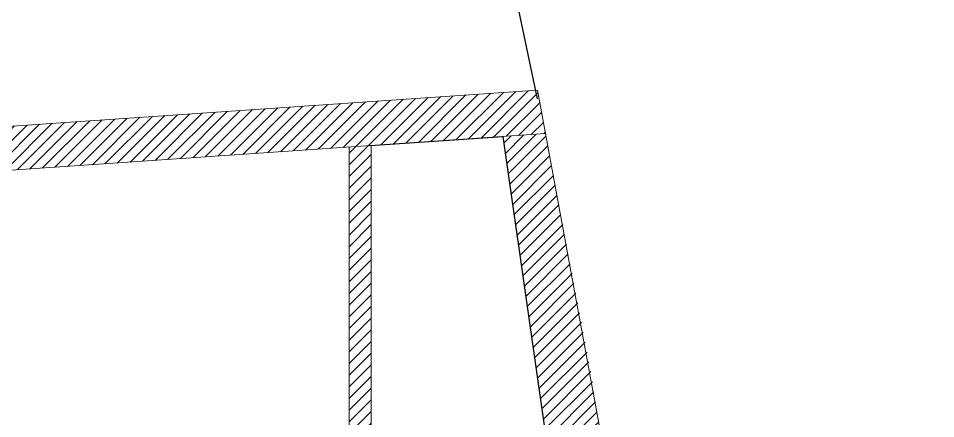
# Model space of a CAD drawing. Header units: inches. Extents: x 109699 to 44449955, y -10987 to 15824140.
# Drawn here: x 191432.7 to 191641.1, y -2953.4 to -2862.6 of the extents above; entities that cross this region are included whole.
import ezdxf

# ---------------------------------------------------------------- set-up
doc = ezdxf.new("R2010")
doc.units = ezdxf.units.IN
doc.header["$LTSCALE"] = 5
doc.header["$MEASUREMENT"] = 0
for name, color, linetype, lineweight in [('Ground foor outer wall', 7, 'Continuous', 25), ('HATCH2', 253, 'Continuous', 15), ('Road (Pucca)', 202, 'Continuous', 25), ('WALL-1', 8, 'Continuous', 9)]:
    doc.layers.add(name, color=color, linetype=linetype, lineweight=lineweight)
pattern_1 = [(44.99999999999996, (139084.0799843164, 2531389.256548782), (-1.325825214724776, 1.325825214724777), [])]

msp = doc.modelspace()

# ---------------------------------------------------------------- hatches: boundary and pattern name
at = {"layer": 'HATCH2'}
h = msp.add_hatch(dxfattribs=at)
h.set_pattern_fill('ANSI31', color=256, scale=15, angle=-2.544443745170813e-14)
h.set_pattern_definition(pattern_1)
h.paths.add_polyline_path([(190817.028257582, -4033.998222063577), (190818.5863287171, -3989.048147490996), (190820.9747602537, -3920.142323323342), (190822.2052560211, -3884.642739730238), (190823.088813708, -3809.392474890969), (190823.4360720197, -3777.176152471735), (190818.5953272872, -3709.185979278574), (190814.264213125, -3643.012969452238), (190810.3593558146, -3581.955578525367), (190807.1160467075, -3523.69301662436), (190804.8132622727, -3482.325969495161), (190803.4600796121, -3458.017497522573), (190801.789371696, -3374.128587594072), (190800.6415498269, -3316.494620303905), (190796.1620078986, -3233.822061959936), (190795.1745403516, -3215.597772578525), (190793.2261424183, -3151.882248699016), (190791.6075639819, -3096.940058413244), (190790.0410872912, -3047.613484918422), (190789.2171848321, -3021.669731369524), (190787.3821215238, -2963.885670056849), (190786.3450935815, -2931.230836877416), (191076.3229717242, -2911.344918285778), (191190.285713762, -2903.529653806987), (191396.5048870782, -2889.387686430759), (191550.6197079707, -2878.818898212447), (191552.4424606996, -2888.717385327725), (191503.3082556855, -2892.086879605244), (191425.5169438441, -2897.42160273744), (191327.5833968483, -2904.137627268026), (191204.5430462347, -2912.575410217329), (190971.5705656684, -2928.552048891599), (190796.6460197188, -2940.547913206557), (190800.2907929712, -3055.317687166671), (190803.4911741922, -3161.011579910575), (190805.2738919017, -3217.160641200191), (190807.7668840232, -3263.17026448604), (190810.6361601877, -3316.124429201989), (190813.4545427286, -3457.639913051205), (190820.3416028631, -3581.358545522953), (190832.878660009, -3768.991541889778), (190832.5787034738, -3856.771011519993), (190828.700993001, -3985.913362607176), (190827.0112658684, -4034.661689242164)])
h = msp.add_hatch(dxfattribs=at)
h.set_pattern_fill('ANSI31', color=256, scale=15, angle=-2.544443745170813e-14)
h.set_pattern_definition([(44.99999999999996, (174967.8919690646, 2531137.985496358), (-1.325825214724776, 1.325825214724777), [])])
edge = h.paths.add_edge_path()
edge.add_line((191574.1603273105, -3393.11951196641), (191574.1603273105, -3405.147079228742))
edge.add_arc((191554.0686921841, -3342.096043291202), 66.17482100353435, 287.6748282563311, 346.4007288213037)
edge.add_line((191618.3882353492, -3357.655712371508), (191608.8129049627, -3266.004473015017))
edge.add_line((191608.8129049627, -3266.004473015017), (191595.2882569712, -3158.065355993158))
edge.add_line((191595.2882569712, -3158.065355993158), (191562.8764109652, -2943.457435507144))
edge.add_line((191562.8764109652, -2943.457435507144), (191552.4424606996, -2888.717385327725))
edge.add_line((191552.4424606996, -2888.717385327725), (191549.8942951928, -2888.892131801977))
edge.add_line((191549.8942951929, -2888.892131801977), (191545.6671870895, -2889.182015734541))
edge.add_line((191545.6671870895, -2889.182015734541), (191542.8006391132, -2889.378596039305))
edge.add_line((191542.8006391131, -2889.378596039305), (191609.1824330924, -3353.134616567555))
edge.add_arc((191553.9626086745, -3340.098577581162), 56.73770634426707, 290.8537667393117, 346.7170746799674, ccw=False)
h = msp.add_hatch(dxfattribs=at)
h.set_pattern_fill('ANSI31', color=256, scale=15, angle=-2.544443745170813e-14)
h.set_pattern_definition(pattern_1)
h.paths.add_polyline_path([(191512.8602305399, -2969.360945456012), (191512.8602305399, -2891.431830345469), (191512.6673576701, -2891.445057058523), (191507.8602305399, -2891.77471716704), (191507.8602305399, -2969.360945456012), (191499.8602305399, -2969.360945456012), (191499.8602305399, -2974.360945455081), (191507.8602305399, -2974.360945455081), (191507.8602305395, -3015.362961688827), (191512.8602305395, -3015.362961688827)])

# ---------------------------------------------------------------- linework, layer by layer
at = {"layer": 'Ground foor outer wall', "elevation": 15.01535293625372}
msp.add_lwpolyline([(191512.6673576701, -2891.445057058523), (191542.8006391131, -2889.378596039305), (191609.1824330924, -3353.13461656757, -0.2486945884959753), (191574.1603273105, -3393.11951196641)], format="xyb", dxfattribs=at)
at = {"layer": 'Road (Pucca)', "color": 8, "ltscale": 0.3}
msp.add_line((191550.6197079707, -2880.818898212447, 0.1000000000001435), (191490.5472201377, -2595.574862230495, 0.1000000000001435), dxfattribs=at)
at = {"layer": 'WALL-1'}
for p, q in [((191512.8602305399, -2969.360945456012, 0.9022312606696126), (191512.8602305399, -2891.431830345644, 0.9022312606696126)), ((191507.8602305399, -2969.360945456012, 0.9022312606696126), (191507.8602305399, -2891.774717167185, 0.9022312606696126))]:
    msp.add_line(p, q, dxfattribs=at)
for points in [[(190817.028257582, -4033.998222063577), (190822.3103871718, -3881.609724769651), (190823.4360720197, -3777.176152471735), (190817.6213662185, -3695.506311085823), (190810.3593558146, -3581.955578525367), (190803.4600796121, -3458.017497522573), (190800.6415498269, -3316.494620303905), (190794.9053414537, -3210.629549945521), (190792.0892760826, -3112.108625861632), (190792.0892760826, -3112.108625861632), (190786.3450935815, -2931.230836877416), (191550.6197079707, -2878.818898212447)], [(191550.6197079707, -2878.818898212447), (191550.6197079707, -2878.818898212447), (191564.6965323065, -2955.263312255314), (191597.1083783125, -3169.871232741329), (191610.633026304, -3277.810349763187), (191630.1619928249, -3449.580448578394), (191644.0653581476, -3585.029801136165), (191664.1941345395, -3744.135978512282), (191675.3856284156, -3835.40874693664), (191680.6246377444, -3883.928132422085), (191678.2503808558, -3927.099831079415), (191669.21977882, -3957.826945758707), (191648.6276926454, -3992.483664249352), (191631.3702762547, -4018.511364481228)], [(190827.0167607485, -4034.503162927916), (190832.3085198464, -3881.836856044267), (190833.4399049772, -3776.874449314773), (190827.5986771184, -3694.832095145908), (190820.3416028631, -3581.358545523099), (190813.4545427286, -3457.639913051235), (190810.6361601877, -3316.124429201989), (190804.8976078586, -3210.216099769799), (190802.0847405258, -3111.807060051467), (190796.6460197188, -2940.547913206383), (191552.4424606996, -2888.717385327696)]]:
    msp.add_lwpolyline(points, dxfattribs=at)

doc.saveas('drawing.dxf')
